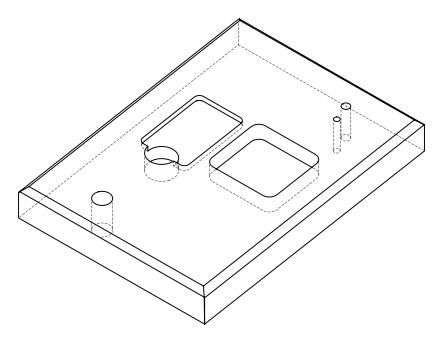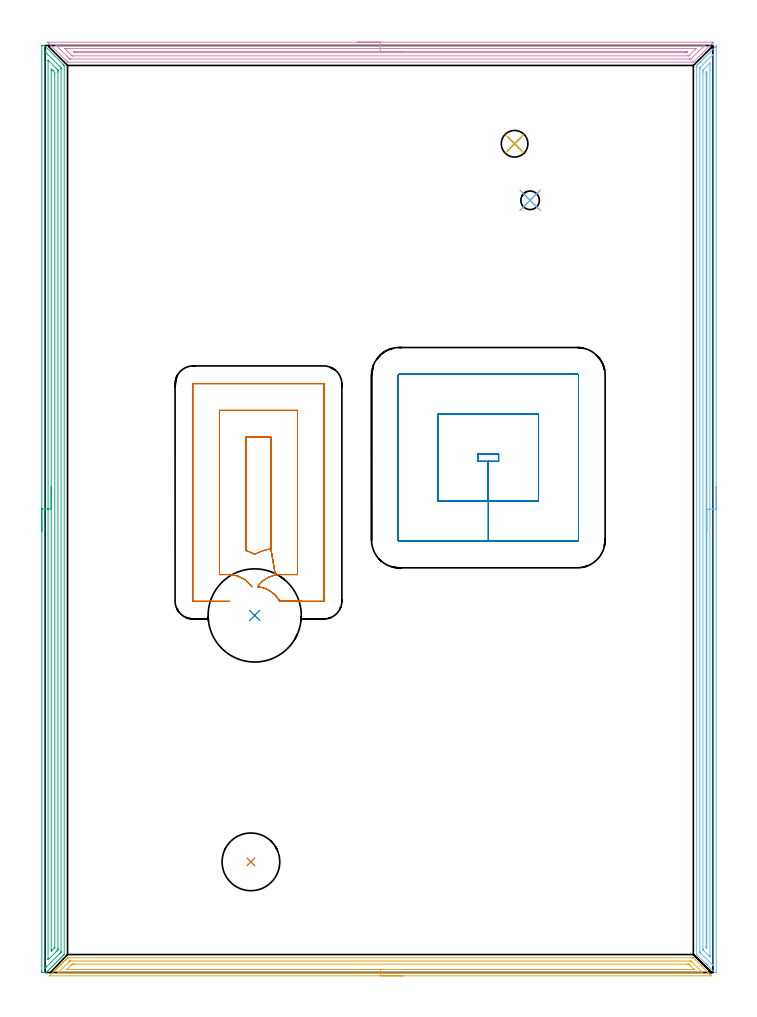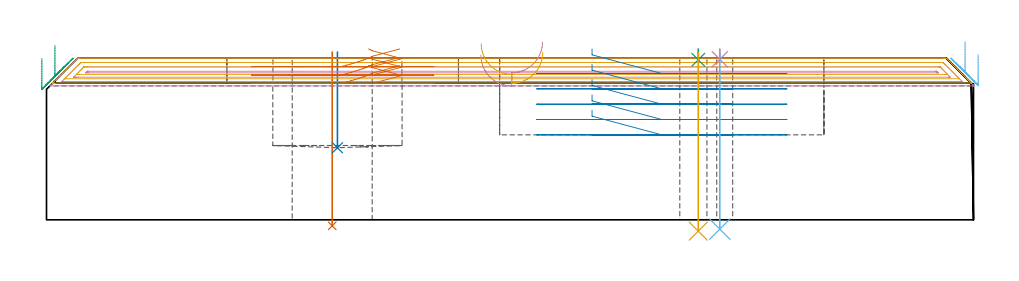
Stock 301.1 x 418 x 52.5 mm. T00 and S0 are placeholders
(PLAN: 12 operations, 7 tool changes, 55.2 min)
(1 INDEXABLE_INSERT_DRILL_THROUGH_HOLE_FROM_SOLID | STEP1HOLE_2 | NXT0302_023 | 0.23 min | 27845 mm3)
(2 INDEXABLE_INSERT_DRILL_BLIND_HOLE_FROM_SOLID | STEP1POCKET | NXT0302_036 | 0.13 min | 39614 mm3)
(3 AREA_MILL | FG_CHAMFER_SURFACE | UGT0205_001 | 13.37 min | 21320 mm3)
(4 AREA_MILL_1 | FG_CHAMFER_SURFACE_1 | UGT0205_001 | 9.5 min | 11910 mm3)
(5 AREA_MILL_2 | FG_CHAMFER_SURFACE_2 | UGT0205_001 | 7.21 min | 9639 mm3)
(6 AREA_MILL_3 | FG_CHAMFER_SURFACE_3 | UGT0205_001 | 13.27 min | 15747 mm3)
(7 MILL_RECTANGULAR_POCKET | POCKET_RECTANGULAR_STRAIGHT | UGT0201_008 | Follow Part, ap 4, ae 75% | 4.51 min | 63672 mm3)
(8 MILL_RECTANGULAR_POCKET_1 | POCKET_RECTANGULAR_STRAIGHT_1 | UGT0201_106 | Follow Part, ap 6, ae 75% | 6.43 min | 257096 mm3)
(9 SPOT_DRILL | STEP1HOLE | NXT0321_9005460120000 | 0.03 min | 5 mm3)
(10 SPOT_DRILL_1 | STEP1HOLE_1 | NXT0321_9005460120000 | 0.03 min | 11 mm3)
(11 DRILL_THROUGH_HOLE_INTO_CENTER | STEP1HOLE | NXT0301_091 | 0.23 min | 5907 mm3)
(12 DRILL_THROUGH_HOLE_INTO_CENTER_1 | STEP1HOLE_1 | NXT0301_055 | 0.23 min | 2865 mm3)
(TOOL NXT0302_023 | Index. Insert Drill 26mm [880-D2600L32-05] | D26 PA176 FL130 Z2)
(TOOL NXT0302_036 | Index. Insert Drill 42mm [880-D4200L50-05] | D42 PA176 FL210 Z2)
(TOOL UGT0205_001 | Chamfer Mill 20 x 3 x 45 deg. | D20 FL50 Z2)
(TOOL UGT0201_008 | End Mill 16 mm | D16 FL32 Z4)
(TOOL UGT0201_106 | End Mill 24 mm | D24 FL25 Z2)
(TOOL NXT0321_9005460120000 | NC Spot Drill, 142deg, 12mm, Carbide, Uncoated | D12 PA142 FL30 Z2)
(TOOL NXT0301_091 | Carbide Drill 12mm [860.1-1200-036A1-MM 2214] | D12 PA140 FL55 Z2)
(TOOL NXT0301_055 | Carbide Drill 8.4mm [860.1-0840-042A1-MM 2214] | D8.4 PA140 FL61 Z2)
(OP 1 INDEXABLE_INSERT_DRILL_THROUGH_HOLE_FROM_SOLID)
G17 G21 G94 G90
T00 M6
G54
G17 G0 G90 X92.8 Y49.9 S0 M3
G43 Z62.5 H1
G94 G81 G98 Z-1.954 F250. R54.5
G80
M5
M2
(OP 2 INDEXABLE_INSERT_DRILL_BLIND_HOLE_FROM_SOLID)
G17 G21 G94 G90
T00 M6
G54
G17 G0 G90 X94.5 Y161. S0 M3
G43 Z62.5 H1
G94 G81 G98 Z23.4 F250. R54.5
G80
M5
M2
(OP 3 AREA_MILL)
G17 G21 G94 G90
T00 M6
G54
G17 G0 G90 X-1.5 Y199. S1061 M3
G43 Z62.5 H0
Z52.4
G94 G1 Y199.038 Z51.528 F250.
Y199.152 Z50.664
Y199.341 Z49.812
Y199.603 Z48.98
Y199.937 Z48.174
Y200.34 Z47.4
Y200.809 Z46.664
Y201.34 Z45.972
Y201.929 Z45.329
Y202.572 Z44.74
Y203.264 Z44.208
Y204. Z43.74
Y204.774 Z43.337
Y205.58 Z43.003
Y206.412 Z42.741
Y207.264 Z42.552
Y208.128 Z42.438
Y209. Z42.4
Y417.816
X-1.498 Y417.866 Z42.402
X-1.491 Y418. Z42.405
X-0.514 Z43.384
X-0.462 Y417.998 Z43.436
X-0.406 Y417.995 Z43.49
X-0.368 Y417.965 Z43.529
X-0.169 Y417.769 Z43.731
X8.085 Y409.516 Z51.984
X8.281 Y409.32 Z52.179
X8.453 Y409.148 Z52.351
X8.539 Y409.06 Z52.435
X8.596 Y408.994 Z52.489
X8.6 Y408.873 Z52.5
Y8.232
X8.597 Y8.105 Z52.489
X8.535 Y8.033 Z52.431
X8.453 Y7.951 Z52.348
X8.286 Y7.785 Z52.184
X8.175 Y7.674 Z52.073
X8.008 Y7.505 Z51.902
X7.324 Y6.824 Z51.224
X6.946 Y6.444 Z50.842
X6.421 Y5.921 Z50.321
X6.052 Y5.55 Z49.948
X5.519 Y5.019 Z49.419
X5.157 Y4.655 Z49.053
X4.616 Y4.116 Z48.516
X4.263 Y3.761 Z48.159
X3.713 Y3.213 Z47.613
X3.369 Y2.867 Z47.265
X2.811 Y2.311 Z46.711
X2.474 Y1.973 Z46.37
X1.908 Y1.408 Z45.808
X1.173 Y0.672 Z45.072
X0.503 Y0.002 Z44.401
X0.496 Y0.001 Z44.395
X0.469 Y0. Z44.369
X-0.174 Z43.726
X-0.908 Z42.988
X-1.152 Z42.744
X-1.274 Z42.622
X-1.491 Y0.002 Z42.405
X-1.496 Y0.184 Z42.404
X-1.5 Y0.481 Z42.4
Y209.
X-0.086 Z43.814
X-0.085 Y414.826 Z43.815
X-0.083 Y414.966 Z43.817
X-0.077 Y415.216 Z43.823
X-0.016 Y415.158 Z43.884
X0.463 Y414.686 Z44.363
X6.723 Y408.426 Z50.623
X7.116 Y408.026 Z51.016
X7.172 Y407.967 Z51.072
X7.18 Y407.741 Z51.08
X7.184 Y407.601 Z51.084
X7.185 Y407.532 Z51.085
X7.186 Y407.462 Z51.086
Y9.434
X7.184 Y9.294 Z51.084
X7.181 Y9.202 Z51.081
X7.178 Y9.139 Z51.078
X7.169 Y9.127 Z51.069
X7.116 Y9.069 Z51.016
X6.923 Y8.873 Z50.823
X6.73 Y8.68 Z50.63
X0.47 Y2.42 Z44.37
X0.226 Y2.177 Z44.126
X0.144 Y2.099 Z44.044
X0.078 Y2.039 Z43.978
X0.035 Y2.01 Z43.935
X-0.016 Y2.009 Z43.884
X-0.069 Y2.01 Z43.831
X-0.079 Y2.21 Z43.821
X-0.084 Y2.35 Z43.816
X-0.085 Y2.42 Z43.815
X-0.086 Y209. Z43.814
X1.328 Z45.228
X1.329 Y411.109 Z45.229
X1.331 Y411.31 Z45.231
X1.333 Y411.351 Z45.233
X1.334 Y411.355 Z45.234
X1.351 Y411.342 Z45.251
X1.4 Y411.298 Z45.3
X1.592 Y411.109 Z45.492
X5.333 Y407.368 Z49.233
X5.696 Y407. Z49.596
X5.741 Y406.953 Z49.641
X5.76 Y406.929 Z49.66
X5.765 Y406.9 Z49.665
X5.768 Y406.784 Z49.668
X5.77 Y406.637 Z49.67
X5.771 Y406.198 Z49.671
X5.772 Y405.743 Z49.672
X5.771 Y10.923 Z49.671
Y10.468
X5.768 Y10.248 Z49.668
X5.765 Y10.195 Z49.665
X5.762 Y10.173 Z49.662
X5.75 Y10.157 Z49.65
X5.699 Y10.102 Z49.599
X5.333 Y9.732 Z49.233
X5.254 Y9.653 Z49.154
X1.598 Y5.997 Z45.498
X1.496 Y5.898 Z45.396
X1.398 Y5.806 Z45.298
X1.335 Y5.749 Z45.235
X1.332 Y5.819 Z45.232
X1.33 Y5.914 Z45.23
X1.329 Y5.997 Z45.229
X1.328 Y6.202 Z45.228
Y209.
X2.743 Z46.643
Y406.637
X2.75 Y407.44 Z46.65
X3.55 Y406.696 Z47.45
X3.61 Y406.637 Z47.51
X4.35 Y405.835 Z48.25
X4.357 Y404.849 Z48.257
Y11.447
X4.356 Y11.363 Z48.256
X4.353 Y11.262 Z48.253
X4.351 Y11.216 Z48.251
X4.316 Y11.177 Z48.216
X4.19 Y11.044 Z48.09
X4.03 Y10.881 Z47.93
X3.024 Y9.873 Z46.924
X2.897 Y9.749 Z46.797
X2.785 Y9.642 Z46.685
X2.755 Y9.615 Z46.655
X2.75 Y9.652 Z46.65
X2.748 Y9.757 Z46.648
X2.743 Y10.384 Z46.643
Y10.468
Y209.
Y209.872 Z46.681
Y210.737 Z46.795
Y211.588 Z46.983
Y212.42 Z47.246
Y213.226 Z47.58
Y214. Z47.982
Y214.736 Z48.451
Y215.428 Z48.982
Y216.071 Z49.572
Y216.66 Z50.215
Y217.192 Z50.907
Y217.66 Z51.643
Y218.063 Z52.416
Y218.397 Z53.222
Y218.659 Z54.054
Y218.848 Z54.906
Y218.962 Z55.771
Y219. Z56.643
G0 Z62.5
M5
M2
(OP 4 AREA_MILL_1)
G17 G21 G94 G90
T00 M6
G54
G17 G0 G90 X141.097 Y419.5 S1061 M3
G43 Z62.5 H0
Z53.5
G94 G1 X141.135 Z52.628 F250.
X141.249 Z51.764
X141.437 Z50.912
X141.7 Z50.08
X142.034 Z49.274
X142.436 Z48.5
X142.905 Z47.764
X143.436 Z47.072
X144.026 Z46.429
X144.669 Z45.84
X145.361 Z45.308
X146.097 Z44.84
X146.87 Z44.437
X147.676 Z44.103
X148.508 Z43.841
X149.36 Z43.652
X150.225 Z43.538
X151.097 Z43.5
X301.012
X301.093 Y419.497 Z43.497
X301.099 Y419.483 Z43.51
X301.098 Y419.351 Z43.639
X301.09 Y419.297 Z43.693
X301.04 Y419.237 Z43.755
X300.914 Y419.113 Z43.885
X292.417 Y410.617 Z52.382
X292.363 Y410.566 Z52.433
X292.295 Y410.505 Z52.491
X291.524 Y410.5 Z52.5
X10.23
X10.105 Y410.504 Z52.489
X10.08 Y410.524 Z52.47
X9.87 Y410.73 Z52.27
X9.856 Y410.744 Z52.256
X1.286 Y419.314 Z43.684
X1.176 Y419.429 Z43.569
X1.118 Y419.492 Z43.506
X1.251 Y419.499 Z43.501
X1.286 Y419.5 Z43.5
X151.097
Y418.086 Z44.914
X296.889
X297.306 Y418.084 Z44.916
X297.406 Y418.081 Z44.919
X297.419 Y418.079 Z44.921
X297.42 Y418.077 Z44.923
X297.406 Y418.059 Z44.941
X297.368 Y418.019 Z44.981
X291.523 Y412.174 Z50.826
X291.383 Y412.038 Z50.962
X291.273 Y411.934 Z51.066
X291.068 Y411.921 Z51.079
X290.628 Y411.914 Z51.086
X290.613
X11.337 Y411.915 Z51.085
X11.227 Y411.916 Z51.084
X11.173 Y411.919 Z51.081
X11.149 Y411.921 Z51.079
X11.105 Y411.956 Z51.044
X10.677 Y412.375 Z50.625
X10.265 Y412.785 Z50.215
X9.783 Y413.267 Z49.733
X5.091 Y417.959 Z45.041
X5.013 Y418.039 Z44.961
X4.98 Y418.075 Z44.925
X4.976 Y418.082 Z44.918
X4.977 Y418.083 Z44.917
X5.001 Y418.084 Z44.916
X5.104 Y418.085 Z44.915
X5.31 Y418.086 Z44.914
X151.097
Y416.672 Z46.328
X292.966 Y416.671 Z46.329
X293.16 Y416.67 Z46.33
X293.312 Y416.669 Z46.331
X293.546 Y416.665 Z46.335
X293.412 Y416.519 Z46.481
X293.312 Y416.411 Z46.589
X290.572 Y413.671 Z49.329
X290.292 Y413.395 Z49.605
X290.247 Y413.354 Z49.646
X290.228 Y413.338 Z49.662
X290.194 Y413.335 Z49.665
X290.077 Y413.331 Z49.669
X289.734 Y413.329 Z49.671
X12.35
X12.258 Y413.332 Z49.668
X12.198 Y413.335 Z49.665
X12.171 Y413.34 Z49.66
X12.152 Y413.357 Z49.643
X11.83 Y413.671 Z49.329
X11.571 Y413.928 Z49.072
X10.942 Y414.557 Z48.443
X9.783 Y415.717 Z47.283
X9.173 Y416.329 Z46.671
X8.888 Y416.621 Z46.379
X8.857 Y416.665 Z46.335
X8.888 Y416.666 Z46.334
X9.438 Y416.67 Z46.33
X9.783 Y416.671 Z46.329
X10.331 Y416.672 Z46.328
X151.097
Y415.257 Z47.743
X289.027
X289.454 Y415.256 Z47.744
X289.57 Y415.255 Z47.745
X289.677 Y415.25 Z47.75
X289.689 Y415.249 Z47.751
X289.68 Y415.237 Z47.763
X289.65 Y415.203 Z47.797
X289.491 Y415.04 Z47.96
X289.369 Y414.918 Z48.082
X289.247 Y414.799 Z48.201
X289.203 Y414.76 Z48.24
X289.19 Y414.751 Z48.249
X289.164 Y414.748 Z48.252
X289.099 Y414.745 Z48.255
X288.84 Y414.743 Z48.257
X288.652
X13.548
X13.36 Y414.745 Z48.255
X13.274 Y414.747 Z48.253
X13.21 Y414.751 Z48.249
X13.16 Y414.799 Z48.201
X12.953 Y415.002 Z47.998
X12.752 Y415.206 Z47.794
X12.713 Y415.248 Z47.752
X12.755 Y415.251 Z47.749
X12.841 Y415.253 Z47.747
X13.36 Y415.257 Z47.743
X13.548
X151.097
X151.968 Z47.781
X152.833 Z47.895
X153.685 Z48.083
X154.517 Z48.346
X155.323 Z48.68
X156.097 Z49.082
X156.832 Z49.551
X157.525 Z50.082
X158.168 Z50.672
X158.757 Z51.315
X159.288 Z52.007
X159.757 Z52.743
X160.16 Z53.517
X160.494 Z54.323
X160.756 Z55.155
X160.945 Z56.006
X161.059 Z56.871
X161.097 Z57.743
G0 Z62.5
M5
M2
(OP 5 AREA_MILL_2)
G17 G21 G94 G90
T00 M6
G54
G17 G0 G90 X161.2 Y-1.5 S1061 M3
G43 Z62.5 H0
Z54.4
G94 G1 X161.162 Z53.528 F250.
X161.048 Z52.663
X160.859 Z51.812
X160.597 Z50.98
X160.263 Z50.174
X159.86 Z49.4
X159.391 Z48.664
X158.86 Z47.972
X158.271 Z47.329
X157.628 Z46.74
X156.936 Z46.208
X156.2 Z45.74
X155.426 Z45.337
X154.62 Z45.003
X153.788 Z44.741
X152.936 Z44.552
X152.071 Z44.438
X151.2 Z44.4
X2.159
X2.127 Y-1.499 Z44.401
X2.017 Y-1.492 Z44.406
X2.067 Y-1.435 Z44.463
X2.159 Y-1.34 Z44.558
X3.189 Y-0.311 Z45.588
X4.278 Y0.779 Z46.677
X4.39 Y0.892 Z46.788
X4.736 Y1.236 Z47.136
X4.933 Y1.433 Z47.333
X5.164 Y1.664 Z47.563
X5.283 Y1.785 Z47.681
X5.649 Y2.15 Z48.049
X5.805 Y2.305 Z48.205
X6.342 Y2.845 Z48.74
X6.621 Y3.122 Z49.021
X6.677 Y3.177 Z49.077
X7.228 Y3.731 Z49.625
X7.514 Y4.014 Z49.914
X7.526 Y4.026 Z49.926
X8.114 Y4.616 Z50.511
X8.406 Y4.906 Z50.806
X8.999 Y5.502 Z51.397
X9.293 Y5.793 Z51.693
X10.042 Y6.542 Z52.441
X10.105 Y6.6 Z52.482
X10.638 Z52.5
X291.762
X292.295 Z52.482
X292.359 Y6.542 Z52.441
X295.761 Y3.14 Z49.037
X298.713 Y0.189 Z46.085
X298.817 Y0.083 Z45.983
X298.902 Y-0.002 Z45.898
X299.008 Y-0.106 Z45.79
X299.11 Y-0.21 Z45.69
X299.199 Y-0.299 Z45.6
X299.303 Y-0.402 Z45.494
X299.403 Y-0.502 Z45.397
X299.497 Y-0.597 Z45.303
X299.599 Y-0.697 Z45.199
X299.696 Y-0.795 Z45.104
X299.794 Y-0.894 Z45.005
X299.894 Y-0.992 Z44.904
X300.335 Y-1.435 Z44.464
X300.389 Y-1.49 Z44.409
X300.392 Y-1.497 Z44.402
X300.389 Y-1.5 Z44.4
X151.2
Y-0.086 Z45.814
X6.154
X5.981 Y-0.083 Z45.817
X5.896 Y-0.079 Z45.821
X5.884 Y-0.076 Z45.824
X5.889 Y-0.067 Z45.833
X5.919 Y-0.033 Z45.867
X6.009 Y0.059 Z45.959
X6.101 Y0.151 Z46.051
X10.638 Y4.688 Z50.588
X10.9 Y4.946 Z50.846
X11.115 Y5.154 Z51.054
X11.153 Y5.179 Z51.079
X11.204 Y5.182 Z51.082
X11.312 Y5.184 Z51.084
X11.53 Y5.186 Z51.086
X290.891
X291.108 Y5.182 Z51.082
X291.215 Y5.179 Z51.079
X291.275 Y5.163 Z51.063
X291.384 Y5.058 Z50.958
X291.762 Y4.687 Z50.587
X296.225 Y0.225 Z46.125
X296.414 Y0.029 Z45.929
X296.474 Y-0.035 Z45.865
X296.504 Y-0.079 Z45.821
X296.204 Y-0.086 Z45.814
X151.2
Y1.328 Z47.228
X10.638 Y1.329 Z47.229
X10.083 Y1.33 Z47.23
X9.76 Y1.333 Z47.233
X9.745 Y1.335 Z47.235
Y1.339 Z47.239
Y1.344 Z47.244
X11.683 Y3.284 Z49.184
X11.836 Y3.435 Z49.335
X12.132 Y3.723 Z49.623
X12.175 Y3.763 Z49.663
X12.254 Y3.766 Z49.666
X12.422 Y3.769 Z49.669
X12.977 Y3.771 Z49.671
X13.315
X289.639
X289.977 Y3.77 Z49.67
X290.09 Y3.768 Z49.668
X290.179 Y3.765 Z49.665
X290.23 Y3.759 Z49.659
X290.266 Y3.725 Z49.625
X290.563 Y3.435 Z49.335
X290.87 Y3.131 Z49.031
X292.335 Y1.664 Z47.564
X292.655 Y1.342 Z47.242
Y1.333 Z47.233
Y1.332 Z47.232
X292.1 Y1.329 Z47.229
X291.762
X151.2 Y1.328 Z47.228
X150.328 Z47.266
X149.463 Z47.38
X148.612 Z47.569
X147.78 Z47.831
X146.974 Z48.165
X146.2 Z48.568
X145.464 Z49.037
X144.772 Z49.568
X144.129 Z50.157
X143.539 Z50.801
X143.008 Z51.493
X142.54 Z52.228
X142.137 Z53.002
X141.803 Z53.808
X141.541 Z54.64
X141.352 Z55.492
X141.238 Z56.357
X141.2 Z57.228
G0 Z62.5
M5
M2
(OP 6 AREA_MILL_3)
G17 G21 G94 G90
T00 M6
G54
G17 G0 G90 X302.6 Y218.9 S1061 M3
G43 Z62.5 H0
Z53.7
G94 G1 Y218.862 Z52.828 F250.
Y218.748 Z51.963
Y218.559 Z51.112
Y218.297 Z50.28
Y217.963 Z49.474
Y217.56 Z48.7
Y217.091 Z47.964
Y216.56 Z47.272
Y215.971 Z46.629
Y215.328 Z46.04
Y214.636 Z45.508
Y213.9 Z45.04
Y213.126 Z44.637
Y212.32 Z44.303
Y211.488 Z44.041
Y210.636 Z43.852
Y209.772 Z43.738
Y208.9 Z43.7
Y0.178
X302.597 Y0.103 Z43.703
X302.591 Y0. Z43.705
X301.964 Z44.334
X301.942 Y0.001 Z44.356
X301.906 Y0.005 Z44.391
X301.87 Y0.029 Z44.428
X299.843 Y2.056 Z46.456
X298.934 Y2.965 Z47.363
X298.89 Y3.009 Z47.409
X298.687 Y3.213 Z47.612
X298.64 Y3.258 Z47.657
X298.592 Y3.307 Z47.707
X298.397 Y3.502 Z47.901
X298.347 Y3.552 Z47.95
X298.294 Y3.605 Z48.005
X298.108 Y3.791 Z48.191
X298.053 Y3.845 Z48.243
X297.997 Y3.903 Z48.302
X297.819 Y4.08 Z48.48
X297.76 Y4.139 Z48.537
X293.918 Y7.981 Z52.38
X293.799 Y8.099 Z52.492
Y8.102 Z52.493
X293.8 Y8.222 Z52.5
Y408.236
X293.805 Y409.004 Z52.491
X293.929 Y409.13 Z52.369
X294.103 Y409.304 Z52.195
X294.238 Y409.44 Z52.058
X294.375 Y409.576 Z51.922
X294.538 Y409.739 Z51.76
X294.678 Y409.88 Z51.618
X294.822 Y410.023 Z51.475
X294.972 Y410.173 Z51.326
X295.118 Y410.321 Z51.177
X295.269 Y410.47 Z51.028
X295.406 Y410.607 Z50.892
X295.559 Y410.761 Z50.736
X296.05 Y411.25 Z50.25
X296.312 Y411.513 Z49.986
X296.439 Y411.641 Z49.857
X296.795 Y411.995 Z49.505
X296.971 Y412.172 Z49.328
X297.206 Y412.407 Z49.092
X297.32 Y412.521 Z48.977
X297.893 Y413.093 Z48.406
X298.1 Y413.301 Z48.198
X298.198 Y413.4 Z48.098
X298.64 Y413.841 Z47.659
X299.08 Y414.282 Z47.216
X299.293 Y414.493 Z47.007
X299.323 Y414.523 Z46.977
X299.961 Y415.163 Z46.335
X300.165 Y415.365 Z46.135
X300.187 Y415.387 Z46.113
X300.841 Y416.043 Z45.455
X301.008 Y416.208 Z45.292
X301.081 Y416.281 Z45.219
X301.722 Y416.923 Z44.575
X301.851 Y417.051 Z44.449
X301.974 Y417.174 Z44.325
X302.162 Y417.363 Z44.135
X302.271 Y417.472 Z44.026
X302.506 Y417.707 Z43.793
X302.573 Y417.77 Z43.726
X302.595 Y417.783 Z43.704
X302.6 Y417.77 Z43.7
Y208.9
X301.186 Z45.114
X301.185 Y3.405 Z45.115
X301.184 Y3.307 Z45.116
X301.181 Y3.212 Z45.119
X301.179 Y3.183 Z45.121
X301.159 Y3.198 Z45.141
X301.132 Y3.221 Z45.168
X301.043 Y3.307 Z45.257
X295.68 Y8.67 Z50.62
X295.352 Y9.005 Z50.948
X295.258 Y9.104 Z51.042
X295.221 Y9.148 Z51.079
X295.219 Y9.169 Z51.081
X295.216 Y9.268 Z51.084
X295.214 Y9.467 Z51.086
Y9.564
Y407.342
X295.216 Y407.74 Z51.084
X295.22 Y407.938 Z51.08
X295.221 Y407.959 Z51.079
X295.231 Y407.974 Z51.069
X295.254 Y408.002 Z51.046
X295.301 Y408.05 Z50.999
X295.485 Y408.236 Z50.815
X300.949 Y413.698 Z45.351
X301.068 Y413.816 Z45.232
X301.161 Y413.903 Z45.139
X301.173 Y413.913 Z45.127
X301.179 Y413.866 Z45.121
X301.184 Y413.698 Z45.116
X301.185 Y413.599 Z45.115
X301.186 Y413.469 Z45.114
Y208.9
X299.772 Z46.528
X299.771 Y7.522 Z46.529
X299.769 Y7.267 Z46.531
X299.766 Y7.098 Z46.534
X299.765 Y7.052 Z46.535
X299.745 Y7.066 Z46.555
X299.686 Y7.12 Z46.614
X299.521 Y7.28 Z46.779
X299.023 Y7.776 Z47.277
X296.879 Y9.92 Z49.421
X296.746 Y10.053 Z49.554
X296.68 Y10.122 Z49.62
X296.649 Y10.158 Z49.651
X296.636 Y10.175 Z49.664
X296.634 Y10.204 Z49.666
X296.63 Y10.458 Z49.67
X296.629 Y10.712 Z49.671
Y405.808
X296.632 Y406.448 Z49.668
X296.635 Y406.696 Z49.665
X296.644 Y406.933 Z49.656
X296.879 Y407.178 Z49.421
X296.96 Y407.26 Z49.34
X299.724 Y410.023 Z46.576
X299.744 Y410.039 Z46.556
X299.763 Y410.054 Z46.537
X299.765 Y410.023 Z46.535
X299.77 Y409.864 Z46.53
X299.771 Y409.769 Z46.529
X299.772 Y208.9 Z46.528
X298.357 Z47.943
Y11.64
X298.354 Y11.352 Z47.946
X298.35 Y11.033 Z47.95
X298.342 Y10.918 Z47.958
X298.204 Y11.056 Z48.096
X298.056 Y11.204 Z48.244
X298.05 Y11.352 Z48.25
X298.046 Y11.671 Z48.254
X298.043 Y11.958 Z48.257
Y404.947
X298.044 Y405.266 Z48.256
X298.046 Y405.554 Z48.254
X298.05 Y405.869 Z48.25
X298.181 Y406.02 Z48.119
X298.248 Y406.09 Z48.052
X298.339 Y406.179 Z47.961
X298.35 Y406.058 Z47.95
X298.354 Y405.844 Z47.946
X298.356 Y405.554 Z47.944
X298.357 Y405.267 Z47.943
Y208.9
Y208.028 Z47.981
Y207.163 Z48.095
Y206.312 Z48.283
Y205.48 Z48.546
Y204.674 Z48.88
Y203.9 Z49.282
Y203.164 Z49.751
Y202.472 Z50.282
Y201.829 Z50.872
Y201.24 Z51.515
Y200.708 Z52.207
Y200.24 Z52.943
Y199.837 Z53.716
Y199.503 Z54.522
Y199.241 Z55.354
Y199.052 Z56.206
Y198.938 Z57.071
Y198.9 Z57.943
G0 Z62.5
M5
M2
(OP 7 MILL_RECTANGULAR_POCKET)
G17 G21 G94 G90
T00 M6
G54
G17 G0 G90 X114.731 Y167.4 S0 M3
G43 Z62.5 H0
Z55.5
G94 G1 X105.813 Z53.11 F250.
X105.562 Y167.844 Z52.974
X104.852 Y168.877 Z52.638
X104.527 Y169.27 Z52.501
X104.203 Y169.663 Z52.364
X103.627 Y170.268 Z52.141
X103.013 Y170.834 Z51.917
X102.615 Y171.153 Z51.78
X102.216 Y171.471 Z51.644
X101.133 Y172.188 Z51.296
X99.984 Y172.794 Z50.948
X98.78 Y173.282 Z50.599
X97.534 Y173.648 Z50.251
X96.257 Y173.887 Z49.903
X95.749 Y173.936 Z49.767
G2 X103.806 Y179.231 R12. F500.
G1 X101.8 Y191.062
Y241.5
X90.6
Y190.227
G2 X94.501 Y188.567 R24.
X101.8 Y191.062 R24.
G1 X103.806 Y179.231
G2 X105.813 Y179.4 R12.
G1 X113.8
Y253.5
X78.6
Y179.4
X83.19
G2 X93.253 Y173.937 R12.
G0 X104.603 Y169.179 Z55.5
G1 X104.852 Y168.877 Z55.395 F250.
X105.562 Y167.844 Z55.059
X105.813 Y167.4 Z54.922
X115.434 Z52.345
X105.813 Z49.767
X125.6 F500.
G3 X125.8 Y167.6 R0.2
G1 Y265.3
G3 X125.6 Y265.5 R0.2
G1 X66.8
G3 X66.6 Y265.3 R0.2
G1 Y167.6
G3 X66.8 Y167.4 R0.2
G1 X83.19
G0 X114.73 Z52.767
G1 X105.812 Z50.377 F250.
X105.561 Y167.844 Z50.24
X105.132 Y168.492 Z50.032
X104.666 Y169.114 Z49.824
X104.333 Y169.5 Z49.687
X103.999 Y169.885 Z49.551
X103.397 Y170.489 Z49.322
X103.011 Y170.823 Z49.185
X102.626 Y171.157 Z49.049
X101.485 Y171.972 Z48.673
X100.263 Y172.66 Z48.297
X98.974 Y173.213 Z47.922
X97.633 Y173.624 Z47.546
X96.256 Y173.887 Z47.17
X95.748 Y173.936 Z47.033
G2 X103.806 Y179.231 R12. F500.
G1 X101.8 Y191.062
Y241.5
X90.6
Y190.227
G2 X94.501 Y188.568 R24.
X101.8 Y191.062 R24.
G1 X103.806 Y179.231
G2 X105.812 Y179.4 R12.
G1 X113.8
Y253.5
X78.6
Y179.4
X83.19
G2 X93.253 Y173.937 R12.
G0 X104.608 Y169.181 Z52.767
G1 X104.666 Y169.114 Z52.743 F250.
X105.132 Y168.492 Z52.535
X105.561 Y167.844 Z52.326
X105.812 Y167.4 Z52.19
X115.434 Z49.612
X105.812 Z47.033
X125.6 F500.
G3 X125.8 Y167.6 R0.2
G1 Y265.3
G3 X125.6 Y265.5 R0.2
G1 X66.8
G3 X66.6 Y265.3 R0.2
G1 Y167.6
G3 X66.8 Y167.4 R0.2
G1 X83.19
G0 X114.73 Z50.033
G1 X105.812 Z47.644 F250.
X105.561 Y167.844 Z47.507
X105.132 Y168.492 Z47.299
X104.666 Y169.114 Z47.091
X104.333 Y169.5 Z46.954
X103.999 Y169.885 Z46.817
X103.159 Y170.706 Z46.503
X102.765 Y171.031 Z46.366
X102.372 Y171.355 Z46.229
X101.266 Y172.109 Z45.871
X100.089 Y172.745 Z45.512
X98.853 Y173.257 Z45.154
X97.57 Y173.639 Z44.795
X96.256 Y173.887 Z44.437
X95.748 Y173.936 Z44.3
G2 X103.806 Y179.231 R12. F500.
G1 X101.8 Y191.062
Y241.5
X90.6
Y190.227
G2 X94.501 Y188.568 R24.
X101.8 Y191.062 R24.
G1 X103.806 Y179.231
G2 X105.812 Y179.4 R12.
G1 X113.8
Y253.5
X78.6
Y179.4
X83.19
G2 X93.254 Y173.936 R12.
G0 X104.609 Y169.18 Z50.033
G1 X104.666 Y169.114 Z50.01 F250.
X105.132 Y168.492 Z49.802
X105.561 Y167.844 Z49.593
X105.812 Y167.4 Z49.457
X115.434 Z46.878
X105.812 Z44.3
X125.6 F500.
G3 X125.8 Y167.6 R0.2
G1 Y265.3
G3 X125.6 Y265.5 R0.2
G1 X66.8
G3 X66.6 Y265.3 R0.2
G1 Y167.6
G3 X66.8 Y167.4 R0.2
G1 X83.19
G0 Z62.5
M5
M2
(OP 8 MILL_RECTANGULAR_POCKET_1)
G17 G21 G94 G90
T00 M6
G54
G17 G0 G90 X177.2 Y219.632 S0 M3
G43 Z62.5 H0
Z55.5
G94 G1 Y212.5 Z53.589 F250.
X199.85 Z47.52
Y230.5
X204.5 F500.
Y233.8
X195.2
Y230.5
X199.85
Y212.5
X222.5
Y251.8
X177.2
Y212.5
X199.85
Y194.5
X240.
G3 X240.5 Y195. R0.5
G1 Y269.3
G3 X240. Y269.8 R0.5
G1 X159.7
G3 X159.2 Y269.3 R0.5
G1 Y195.
G3 X159.7 Y194.5 R0.5
G1 X199.85
X200.85
G0 X177.2 Y219.632 Z50.52
G1 Y212.5 Z48.609 F250.
X199.85 Z42.54
Y230.5
X204.5 F500.
Y233.8
X195.2
Y230.5
X199.85
Y212.5
X222.5
Y251.8
X177.2
Y212.5
X199.85
Y194.5
X240.
G3 X240.5 Y195. R0.5
G1 Y269.3
G3 X240. Y269.8 R0.5
G1 X159.7
G3 X159.2 Y269.3 R0.5
G1 Y195.
G3 X159.7 Y194.5 R0.5
G1 X199.85
X200.85
G0 X177.2 Y219.632 Z45.54
G1 Y212.5 Z43.629 F250.
X199.85 Z37.56
Y230.5
X204.5 F500.
Y233.8
X195.2
Y230.5
X199.85
Y212.5
X222.5
Y251.8
X177.2
Y212.5
X199.85
Y194.5
X240.
G3 X240.5 Y195. R0.5
G1 Y269.3
G3 X240. Y269.8 R0.5
G1 X159.7
G3 X159.2 Y269.3 R0.5
G1 Y195.
G3 X159.7 Y194.5 R0.5
G1 X199.85
X200.85
G0 X177.2 Y219.632 Z40.56
G1 Y212.5 Z38.649 F250.
X199.85 Z32.58
Y230.5
X204.5 F500.
Y233.8
X195.2
Y230.5
X199.85
Y212.5
X222.5
Y251.8
X177.2
Y212.5
X199.85
Y194.5
X240.
G3 X240.5 Y195. R0.5
G1 Y269.3
G3 X240. Y269.8 R0.5
G1 X159.7
G3 X159.2 Y269.3 R0.5
G1 Y195.
G3 X159.7 Y194.5 R0.5
G1 X199.85
X200.85
G0 X177.2 Y219.632 Z35.58
G1 Y212.5 Z33.669 F250.
X199.85 Z27.6
Y230.5
X204.5 F500.
Y233.8
X195.2
Y230.5
X199.85
Y212.5
X222.5
Y251.8
X177.2
Y212.5
X199.85
Y194.5
X240.
G3 X240.5 Y195. R0.5
G1 Y269.3
G3 X240. Y269.8 R0.5
G1 X159.7
G3 X159.2 Y269.3 R0.5
G1 Y195.
G3 X159.7 Y194.5 R0.5
G1 X199.85
X200.85
G0 Z62.5
M5
M2
(OP 9 SPOT_DRILL)
G17 G21 G94 G90
T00 M6
G54
G17 G0 G90 X211.7 Y373.7 S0 M3
G43 Z62.5 H0
G94 G81 G98 Z51.984 F250. R55.5
G80
M5
M2
(OP 10 SPOT_DRILL_1)
G17 G21 G94 G90
T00 M6
G54
G17 G0 G90 X218.7 Y348.2 S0 M3
G43 Z62.5 H0
G94 G81 G98 Z52.138 F250. R55.5
G80
M5
M2
(OP 11 DRILL_THROUGH_HOLE_INTO_CENTER)
G17 G21 G94 G90
T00 M6
G54
G17 G0 G90 X211.7 Y373.7 S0 M3
G43 Z62.5 H1
G94 G73 G98 Z-3.684 F250. Q11.237 R54.5
G80
M5
M2
(OP 12 DRILL_THROUGH_HOLE_INTO_CENTER_1)
G17 G21 G94 G90
T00 M6
G54
G17 G0 G90 X218.7 Y348.2 S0 M3
G43 Z62.5 H1
G94 G73 G98 Z-3.029 F250. Q7.933 R54.5
G80
M5
M2
